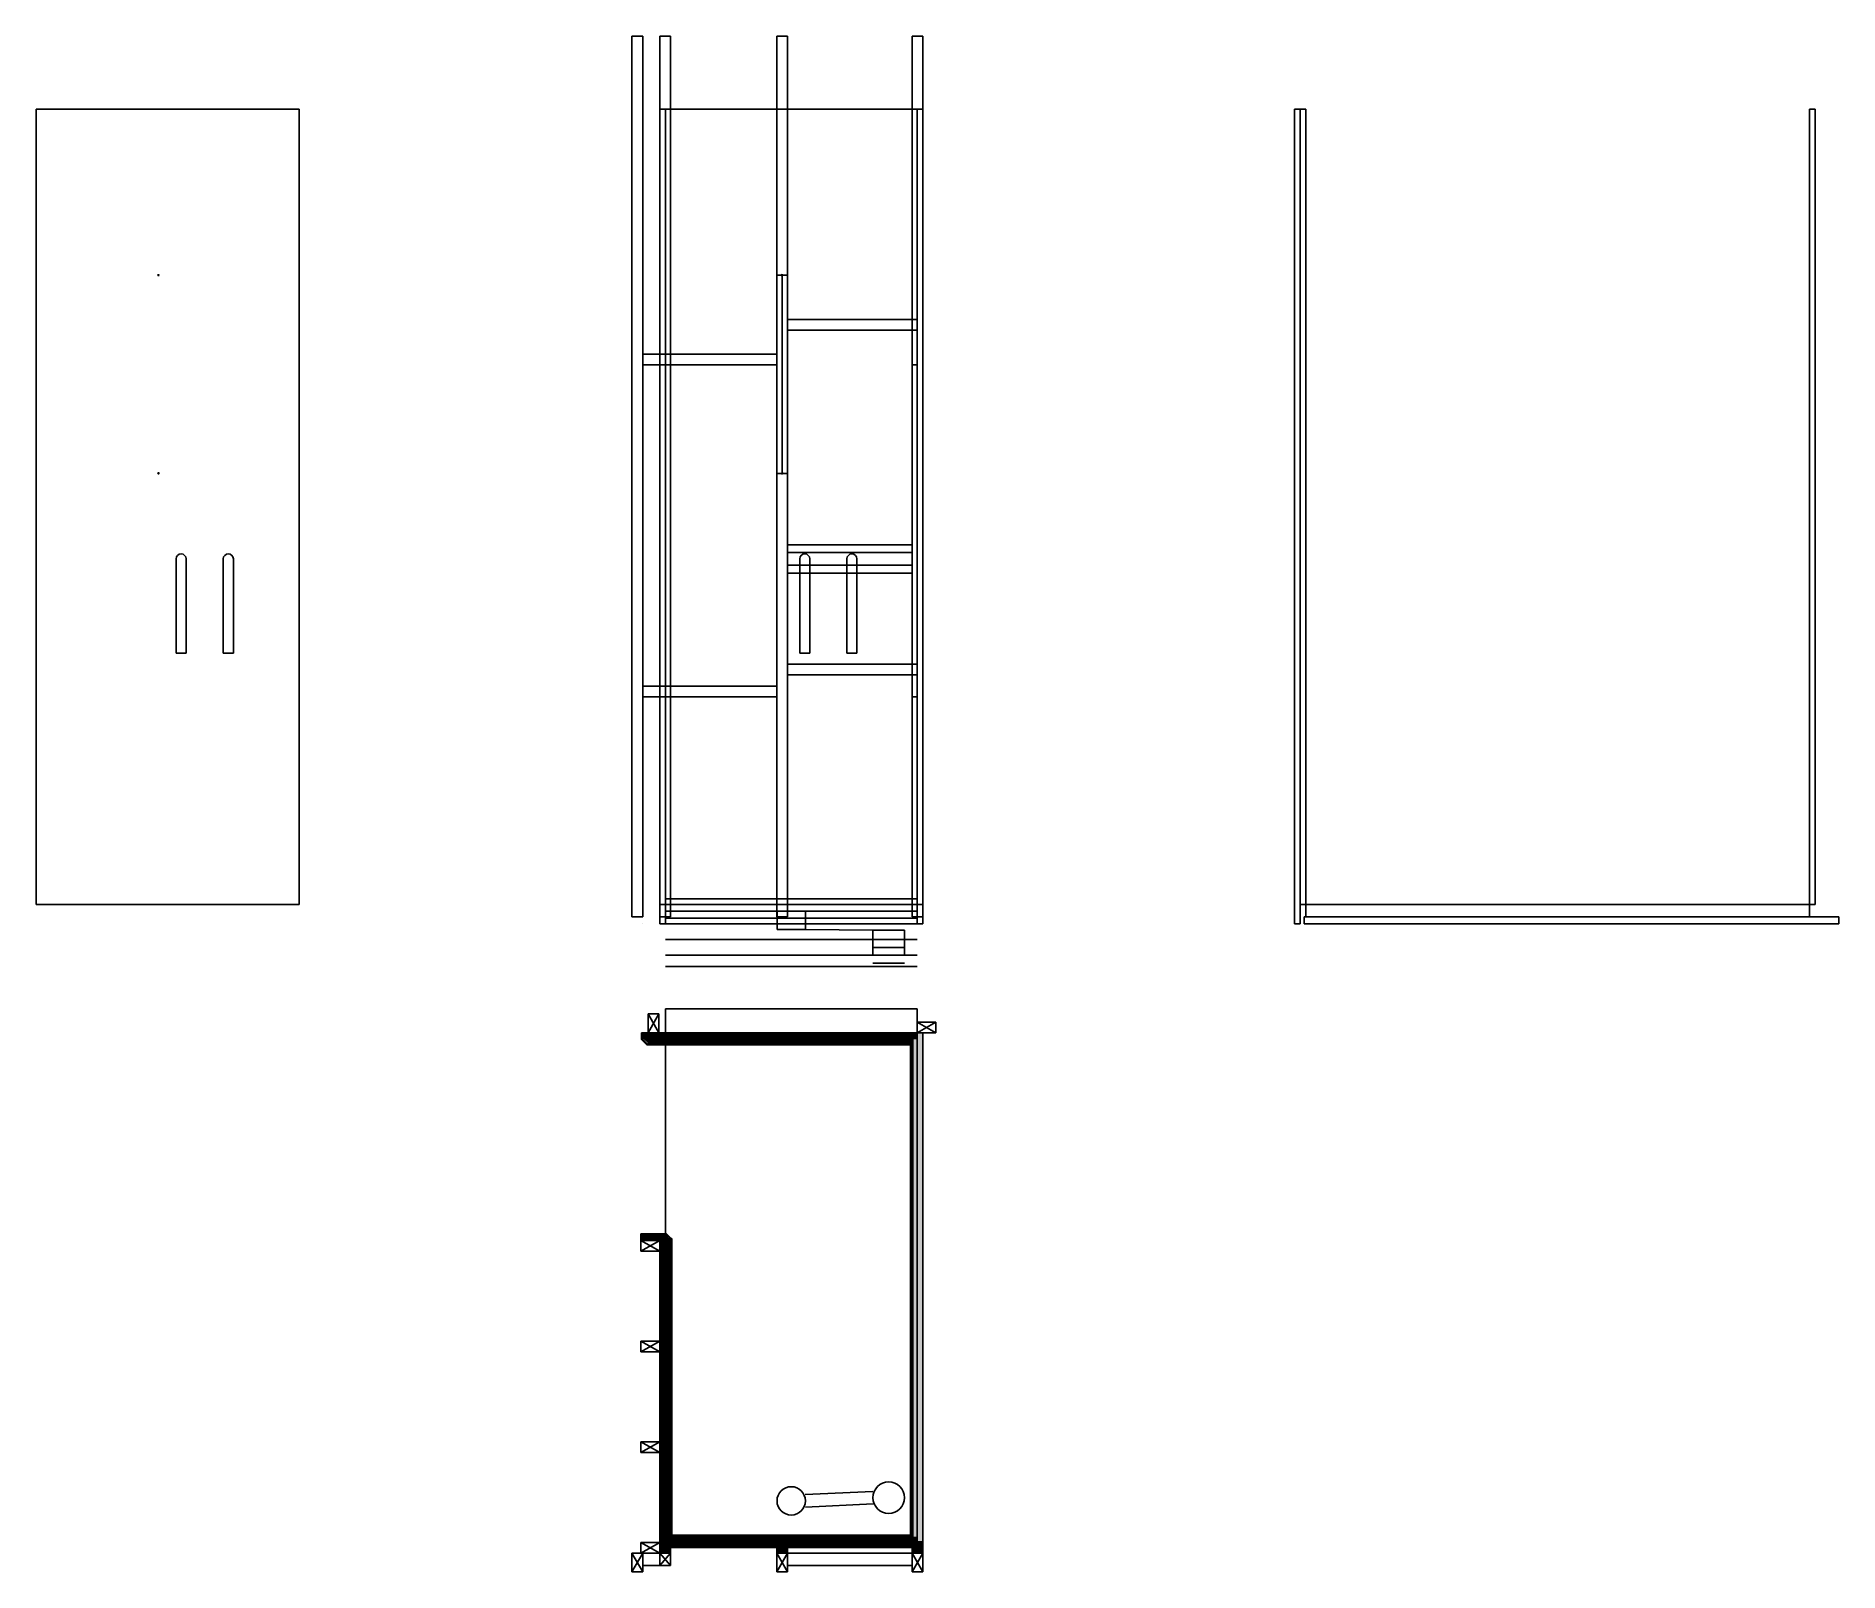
# Model space of a CAD drawing. Header units: millimetres. Extents: x -2000 to 3730, y -60 to 4822.
import ezdxf

# ---------------------------------------------------------------- set-up
doc = ezdxf.new("R2010")
doc.units = ezdxf.units.MM
for name, color, linetype, lineweight, true_color in [('6x4 existant', 14, 'Continuous', 25, 0x800000), ('6x4 à poser', 1, 'Continuous', 25, 0xff0000), ('Bac', 9, 'Continuous', 25, 0xc0c0c0), ('EvacDiam100', 9, 'Continuous', 25, 0xc0c0c0), ('EvacSiphon', 9, 'Continuous', 25, 0xc0c0c0), ('Fermacell13', 4, 'Continuous', 25, 0x00ffff), ('Gobetis', 9, 'Continuous', 25, 0xc0c0c0), ('Liège', 7, 'Continuous', 25, 0x000000), ('OSB18', 30, 'Continuous', 25, 0xff7f00), ('OSB22', 20, 'Continuous', 25, 0xff5f0f), ('Tadelakt', 7, 'Continuous', 25, 0x000000), ('Tube', 7, 'Continuous', 25, 0x000000)]:
    doc.layers.add(name, color=color, linetype=linetype, lineweight=lineweight, true_color=true_color)
pattern_1 = [(45, (0, 0), (-0.088388348, 0.088388348), [])]

# ---------------------------------------------------------------- blocks, each defined once
blk = doc.blocks.new('Bac')
at = {"layer": 'Bac'}
for p, q in [((0, 1600), (0, 0)), ((800, 1600), (0, 1600)), ((800, 1600), (800, 0)), ((800, 0), (0, 0))]:
    blk.add_line(p, q, dxfattribs=at)
blk = doc.blocks.new('Montant6x4')
at = {"layer": '6x4 existant'}
for p, q in [((0, 34), (0, 0)), ((0, 0), (60, 34)), ((60, 0), (0, 34)), ((60, 34), (0, 34)), ((60, 0), (0, 0)), ((60, 34), (60, 0))]:
    blk.add_line(p, q, dxfattribs=at)

msp = doc.modelspace()

# ---------------------------------------------------------------- hatches: boundary and pattern name
at = {"layer": 'Fermacell13'}
h = msp.add_hatch(dxfattribs=at)
h.set_pattern_fill('ANSI33', color=256, scale=10, style=0)
h.set_pattern_definition(pattern_1)
h.paths.add_polyline_path([(-68, 1654), (-68, 1636), (-55, 1623), (-55, 1636), (-55, 1654)])
h = msp.add_hatch(dxfattribs=at)
h.set_pattern_fill('ANSI33', color=256, scale=10, style=0)
h.set_pattern_definition(pattern_1)
h.paths.add_polyline_path([(787, 1636), (-55, 1636), (-55, 1623), (787, 1623)])
h = msp.add_hatch(dxfattribs=at)
h.set_pattern_fill('ANSI33', color=256, scale=10, style=0)
h.set_pattern_definition(pattern_1)
h.paths.add_polyline_path([(800, 1636), (800, 49), (787, 49), (787, 1636)])
h = msp.add_hatch(dxfattribs=at)
h.set_pattern_fill('ANSI33', color=256, scale=10, style=0)
h.set_pattern_definition(pattern_1)
h.paths.add_polyline_path([(0, 1007), (-78, 1007), (-78, 994), (13, 994)])
h = msp.add_hatch(dxfattribs=at)
h.set_pattern_fill('ANSI33', color=256, scale=10, style=0)
h.set_pattern_definition(pattern_1)
h.paths.add_polyline_path([(0, 1000), (0, 49), (13, 49), (13, 1000)])
h = msp.add_hatch(dxfattribs=at)
h.set_pattern_fill('ANSI33', color=256, scale=10, style=0)
h.set_pattern_definition(pattern_1)
h.paths.add_polyline_path([(800, 49), (0, 49), (0, 36), (800, 36)])
at = {"layer": 'Gobetis'}
for points in [[(787, 1618), (-57.1, 1618), (-73, 1633.9), (-73, 1654), (-68, 1654), (-68, 1636), (-55, 1623), (787, 1623)], [(782, 49), (787, 49), (787, 1618), (782, 1618)], [(-78, 1012), (-78, 1007), (0, 1007), (13, 994), (18, 994), (18, 996.1), (2.1, 1012)], [(18, 1000), (13, 1000), (13, 49), (18, 49)]]:
    msp.add_hatch(color=256, dxfattribs=at).paths.add_polyline_path(points)
at = {"layer": 'OSB18'}
h = msp.add_hatch(dxfattribs=at)
h.set_pattern_fill('ANSI33', color=256, scale=10, style=0)
h.set_pattern_definition(pattern_1)
h.paths.add_polyline_path([(800, 1654), (-55, 1654), (-55, 1636), (800, 1636)])
h = msp.add_hatch(dxfattribs=at)
h.set_pattern_fill('ANSI33', color=256, scale=10, style=0)
h.set_pattern_definition(pattern_1)
h.paths.add_polyline_path([(800, 1654), (800, 36), (818, 36), (818, 1654)])
h = msp.add_hatch(dxfattribs=at)
h.set_pattern_fill('ANSI33', color=256, scale=10, style=0)
h.set_pattern_definition(pattern_1)
h.paths.add_polyline_path([(0, 1000), (0, 36), (-18, 36), (-18, 1000)])
h = msp.add_hatch(dxfattribs=at)
h.set_pattern_fill('ANSI33', color=256, scale=10, angle=90, style=0)
h.set_pattern_definition(pattern_1)
h.paths.add_polyline_path([(818, 18), (-18, 18), (-18, 36), (818, 36)])
h = msp.add_hatch(dxfattribs=at)
h.set_pattern_fill('ANSI33', color=256, scale=10, style=0)
h.set_pattern_definition(pattern_1)
h.paths.add_polyline_path([(-18, 18), (16, 18), (16, 0), (-18, 0)])
h = msp.add_hatch(dxfattribs=at)
h.set_pattern_fill('ANSI33', color=256, scale=10, style=0)
h.set_pattern_definition(pattern_1)
h.paths.add_polyline_path([(354, 0), (354, 18), (388, 18), (388, 0)])
h = msp.add_hatch(dxfattribs=at)
h.set_pattern_fill('ANSI33', color=256, scale=10, style=0)
h.set_pattern_definition(pattern_1)
h.paths.add_polyline_path([(818, 0), (784, 0), (784, 18), (818, 18)])
at = {"layer": 'Tadelakt'}
for points in [[(-76, 1654), (-76, 1632.7), (-58.3, 1615), (782, 1615), (782, 1618), (-57.1, 1618), (-73, 1633.9), (-73, 1654)], [(779, 1615), (779, 54), (782, 54), (782, 1615)], [(-78, 1015), (-78, 1012), (2.1, 1012), (18, 996.1), (18, 994), (21, 994), (21, 997.3), (3.3, 1015)], [(21, 1000), (21, 54), (18, 54), (18, 1000)]]:
    msp.add_hatch(color=256, dxfattribs=at).paths.add_polyline_path(points)

# ---------------------------------------------------------------- linework, layer by layer
at = {"layer": '6x4 existant'}
for p, q in [((-72, 4822), (-106, 4822)), ((-106, 2022), (-106, 4822)), ((-72, 2022), (-72, 4822)), ((388, 4822), (354, 4822)), ((354, 2022), (354, 4822)), ((388, 2022), (388, 4822)), ((784, 4822), (818, 4822)), ((784, 2022), (784, 4822)), ((818, 2022), (818, 4822)), ((388, 3921), (800, 3921)), ((388, 3887), (800, 3887)), ((-72, 3811), (354, 3811)), ((-72, 3777), (354, 3777)), ((784, 3777), (800, 3777)), ((388, 2826), (800, 2826)), ((-72, 2756), (354, 2756)), ((388, 2792), (800, 2792)), ((-72, 2722), (354, 2722)), ((784, 2722), (800, 2722)), ((-72, 2022), (-106, 2022)), ((388, 2022), (354, 2022)), ((784, 2022), (818, 2022)), ((-72, 2000), (-72, 2000)), ((388, 2000), (388, 2000)), ((818, 2000), (818, 2000))]:
    msp.add_line(p, q, dxfattribs=at)
at = {"layer": '6x4 à poser'}
for p, q in [((16, 4822), (-18, 4822)), ((-18, 3811), (-18, 4822)), ((16, 3811), (16, 4822)), ((-18, 3811), (16, 3811)), ((-18, 2756), (-18, 3777)), ((16, 3777), (-18, 3777)), ((16, 2756), (16, 3777)), ((388, 3205), (784, 3205)), ((388, 3180), (784, 3180)), ((388, 3140), (784, 3140)), ((388, 3115), (784, 3115)), ((-18, 2756), (16, 2756)), ((-18, 2022), (-18, 2722)), ((16, 2722), (-18, 2722)), ((16, 2022), (16, 2722)), ((16, 2022), (-18, 2022)), ((-72, -40), (-72, 0)), ((-72, 0), (-18, 0)), ((-18, -40), (-18, 0)), ((-18, 0), (16, 0)), ((16, 0), (-18, -40)), ((16, -40), (-18, 0)), ((-18, 0), (-18, -40)), ((16, -40), (16, 0)), ((-18, -40), (-72, -40)), ((-18, -40), (16, -40)), ((388, 0), (784, 0)), ((388, 0), (388, -40)), ((388, -40), (784, -40)), ((784, -40), (784, 0))]:
    msp.add_line(p, q, dxfattribs=at)
at = {"layer": 'Bac'}
for p, q in [((0, 2080), (800, 2080)), ((0, 2040), (0, 2080)), ((800, 2040), (800, 2080)), ((0, 2040), (800, 2040)), ((2036, 2022), (2036, 2062)), ((2036, 2062), (3636, 2062)), ((2036, 2022), (3636, 2022)), ((3636, 2022), (3636, 2062))]:
    msp.add_line(p, q, dxfattribs=at)
at = {"layer": 'EvacDiam100'}
for p, q in [((445, 1982), (660, 1980)), ((660, 1980), (660, 1900)), ((760, 1900), (760, 1980)), ((760, 1972), (760, 1972))]:
    msp.add_line(p, q, dxfattribs=at)
msp.add_circle((710, 176), 50, dxfattribs=at)
at = {"layer": 'EvacSiphon'}
for p, q in [((355, 1982), (355, 2040)), ((355, 2040), (445, 2040)), ((445, 1982), (445, 2040)), ((355, 1982), (445, 1982)), ((660, 1980), (760, 1980)), ((660, 1925), (760, 1925)), ((0, 1864), (800, 1864)), ((660, 1875), (760, 1875)), ((444.1, 186), (659.1, 196)), ((445.9, 146), (660.9, 156))]:
    msp.add_line(p, q, dxfattribs=at)
msp.add_circle((400, 166), 45, dxfattribs=at)
at = {"layer": 'Fermacell13'}
for p, q in [((-68, 1654), (-68, 1636)), ((-68, 1654), (-55, 1654)), ((-68, 1636), (-55, 1623)), ((-55, 1654), (-55, 1636)), ((787, 1636), (-55, 1636)), ((-55, 1636), (-55, 1623)), ((787, 1623), (-55, 1623)), ((787, 1636), (787, 49)), ((787, 1636), (800, 1636)), ((787, 1623), (787, 1636)), ((800, 1636), (800, 49)), ((0, 1007), (-78, 1007)), ((-78, 1007), (-78, 994)), ((-78, 994), (13, 994)), ((0, 1007), (13, 994)), ((0, 1000), (0, 49)), ((0, 994), (13, 994)), ((13, 1000), (13, 49)), ((800, 49), (0, 49)), ((0, 49), (0, 36)), ((0, 49), (13, 49)), ((800, 36), (0, 36)), ((787, 49), (800, 49)), ((800, 49), (800, 36))]:
    msp.add_line(p, q, dxfattribs=at)
at = {"layer": 'Gobetis'}
for p, q in [((-73, 1654), (-73, 1633.9)), ((-73, 1654), (-68, 1654)), ((-73, 1633.9), (-57.1, 1618)), ((-68, 1654), (-68, 1636)), ((-68, 1636), (-55, 1623)), ((787, 1618), (-57.1, 1618)), ((787, 1623), (-55, 1623)), ((782, 1618), (782, 49)), ((787, 1618), (782, 1618)), ((787, 1623), (787, 1618)), ((787, 1618), (787, 49)), ((2.1, 1012), (-78, 1012)), ((-78, 1012), (-78, 1007)), ((-78, 1007), (0, 1007)), ((0, 1007), (13, 994)), ((2.1, 1012), (18, 996.1)), ((13, 1000), (13, 49)), ((18, 994), (13, 994)), ((18, 1002.1), (18, 49)), ((18, 996.1), (18, 994)), ((787, 54), (13, 54)), ((13, 49), (18, 49)), ((782, 49), (787, 49))]:
    msp.add_line(p, q, dxfattribs=at)
at = {"layer": 'Liège'}
for p, q in [((0, 1950), (800, 1950)), ((0, 1900), (800, 1900))]:
    msp.add_line(p, q, dxfattribs=at)
at = {"layer": 'OSB18'}
for p, q in [((-2000, 2062), (-2000, 4590)), ((-1164, 4590), (-2000, 4590)), ((-1164, 2062), (-1164, 4590)), ((-18, 2000), (-18, 4590)), ((800, 4590), (-18, 4590)), ((-18, 4590), (0, 4590)), ((16, 4590), (-18, 4590)), ((-18, 4590), (-18, 2022)), ((0, 4590), (800, 4590)), ((0, 2000), (0, 4590)), ((16, 2022), (16, 4590)), ((388, 4590), (354, 4590)), ((354, 4590), (354, 2022)), ((388, 2022), (388, 4590)), ((818, 4590), (784, 4590)), ((784, 4590), (784, 2022)), ((800, 2000), (800, 4590)), ((818, 4590), (800, 4590)), ((818, 2000), (818, 4590)), ((818, 2000), (818, 4590)), ((818, 2022), (818, 4590)), ((2000, 2000), (2000, 4590)), ((2018, 4590), (2000, 4590)), ((2000, 4590), (2018, 4590)), ((2018, 2000), (2018, 4590)), ((2018, 4590), (2036, 4590)), ((2036, 2062), (2036, 4590)), ((3636, 2062), (3636, 4590)), ((3636, 2062), (3636, 4590)), ((3636, 4590), (3654, 4590)), ((3654, 2062), (3654, 4590)), ((-1555, 2860), (-1555, 3160)), ((-1523, 2860), (-1523, 3160)), ((-1405, 2860), (-1405, 3160)), ((-1373, 2860), (-1373, 3160)), ((427, 2860), (427, 3160)), ((459, 2860), (459, 3160)), ((577, 2860), (577, 3160)), ((609, 2860), (609, 3160)), ((-1555, 2860), (-1523, 2860)), ((-1405, 2860), (-1373, 2860)), ((427, 2860), (459, 2860)), ((577, 2860), (609, 2860)), ((-2000, 2062), (-1164, 2062)), ((-18, 2062), (818, 2062)), ((-18, 2022), (16, 2022)), ((0, 2018), (800, 2018)), ((354, 2022), (388, 2022)), ((784, 2022), (818, 2022)), ((2036, 2062), (2018, 2062)), ((3654, 2062), (3636, 2062)), ((-18, 2000), (0, 2000)), ((0, 2000), (800, 2000)), ((0, 2000), (800, 2000)), ((800, 2000), (818, 2000)), ((2000, 2000), (2018, 2000)), ((800, 1654), (-55, 1654)), ((-55, 1654), (-55, 1636)), ((800, 1636), (-55, 1636)), ((800, 1654), (800, 36)), ((800, 1654), (818, 1654)), ((800, 1654), (800, 1636)), ((818, 1654), (818, 36)), ((-18, 1000), (-18, 36)), ((-18, 994), (0, 994)), ((0, 1000), (0, 36)), ((-18, 36), (0, 36)), ((818, 36), (-18, 36)), ((-18, 36), (-18, 18)), ((818, 18), (-18, 18)), ((-18, 18), (-18, 0)), ((-18, 18), (16, 18)), ((16, 0), (-18, 0)), ((16, 18), (16, 0)), ((354, 0), (354, 18)), ((354, 18), (388, 18)), ((388, 0), (388, 18)), ((784, 0), (784, 18)), ((784, 18), (818, 18)), ((800, 36), (818, 36)), ((818, 18), (818, 36)), ((818, 0), (818, 18)), ((388, 0), (354, 0)), ((818, 0), (784, 0))]:
    msp.add_line(p, q, dxfattribs=at)
for centre in [(-1611, 4062), (371, 4062), (-1611, 3432), (371, 3432)]:
    msp.add_circle(centre, 2, dxfattribs=at)
for centre in [(-1539, 3160), (-1389, 3160), (443, 3160), (593, 3160)]:
    msp.add_arc(centre, 16, 0, 180, dxfattribs=at)
at = {"layer": 'OSB22'}
for p, q in [((0, 2040), (800, 2040)), ((0, 2018), (0, 2040)), ((0, 2018), (800, 2018)), ((800, 2018), (800, 2040)), ((2030, 2022), (3730, 2022)), ((2030, 2022), (2030, 2000)), ((3730, 2022), (3730, 2000)), ((2030, 2000), (3730, 2000)), ((0, 30), (0, 1730)), ((0, 1730), (800, 1730)), ((800, 1730), (800, 30)), ((800, 30), (0, 30))]:
    msp.add_line(p, q, dxfattribs=at)
at = {"layer": 'Tadelakt'}
for p, q in [((-76, 1654), (-76, 1632.7)), ((-76, 1654), (-73, 1654)), ((-76, 1632.7), (-58.3, 1615)), ((-73, 1654), (-73, 1633.9)), ((-73, 1633.9), (-57.1, 1618)), ((782, 1615), (-58.3, 1615)), ((782, 1618), (-57.1, 1618)), ((779, 1615), (779, 54)), ((779, 1615), (782, 1615)), ((782, 1618), (782, 1615)), ((782, 1615), (782, 54)), ((3.3, 1015), (-78, 1015)), ((-78, 1015), (-78, 1012)), ((-78, 1012), (2.1, 1012)), ((2.1, 1012), (18, 996.1)), ((3.3, 1015), (21, 997.3)), ((18, 1000), (18, 54)), ((18, 996.1), (18, 994)), ((21, 994), (18, 994)), ((21, 1000), (21, 54)), ((21, 997.3), (21, 994)), ((18, 54), (21, 54)), ((779, 57), (21, 57)), ((779, 54), (782, 54))]:
    msp.add_line(p, q, dxfattribs=at)
at = {"layer": 'Tube'}
for p, q in [((388, 4062), (354, 4062)), ((371, 4062), (371, 3432)), ((388, 3432), (354, 3432))]:
    msp.add_line(p, q, dxfattribs=at)

# ---------------------------------------------------------------- block references
at = {"layer": '6x4 existant', "rotation": 90}
msp.add_blockref('Montant6x4', (-21, 1654), dxfattribs=at)
at = {"layer": '6x4 existant'}
msp.add_blockref('Montant6x4', (-78, 960), dxfattribs=at)
at = {"layer": '6x4 existant', "yscale": -1, "rotation": 270}
for p in [(-72, 0), (388, 0), (818, 0)]:
    msp.add_blockref('Montant6x4', p, dxfattribs=at)
at = {"layer": '6x4 à poser', "yscale": -1, "rotation": 180}
for p in [(-18, 640), (-18, 320), (-18, 0)]:
    msp.add_blockref('Montant6x4', p, dxfattribs=at)
at = {"layer": 'Bac'}
msp.add_blockref('Bac', (0, 36), dxfattribs=at)
at = {"layer": 'Fermacell13'}
msp.add_blockref('Montant6x4', (800, 1654), dxfattribs=at)

doc.saveas('drawing.dxf')
